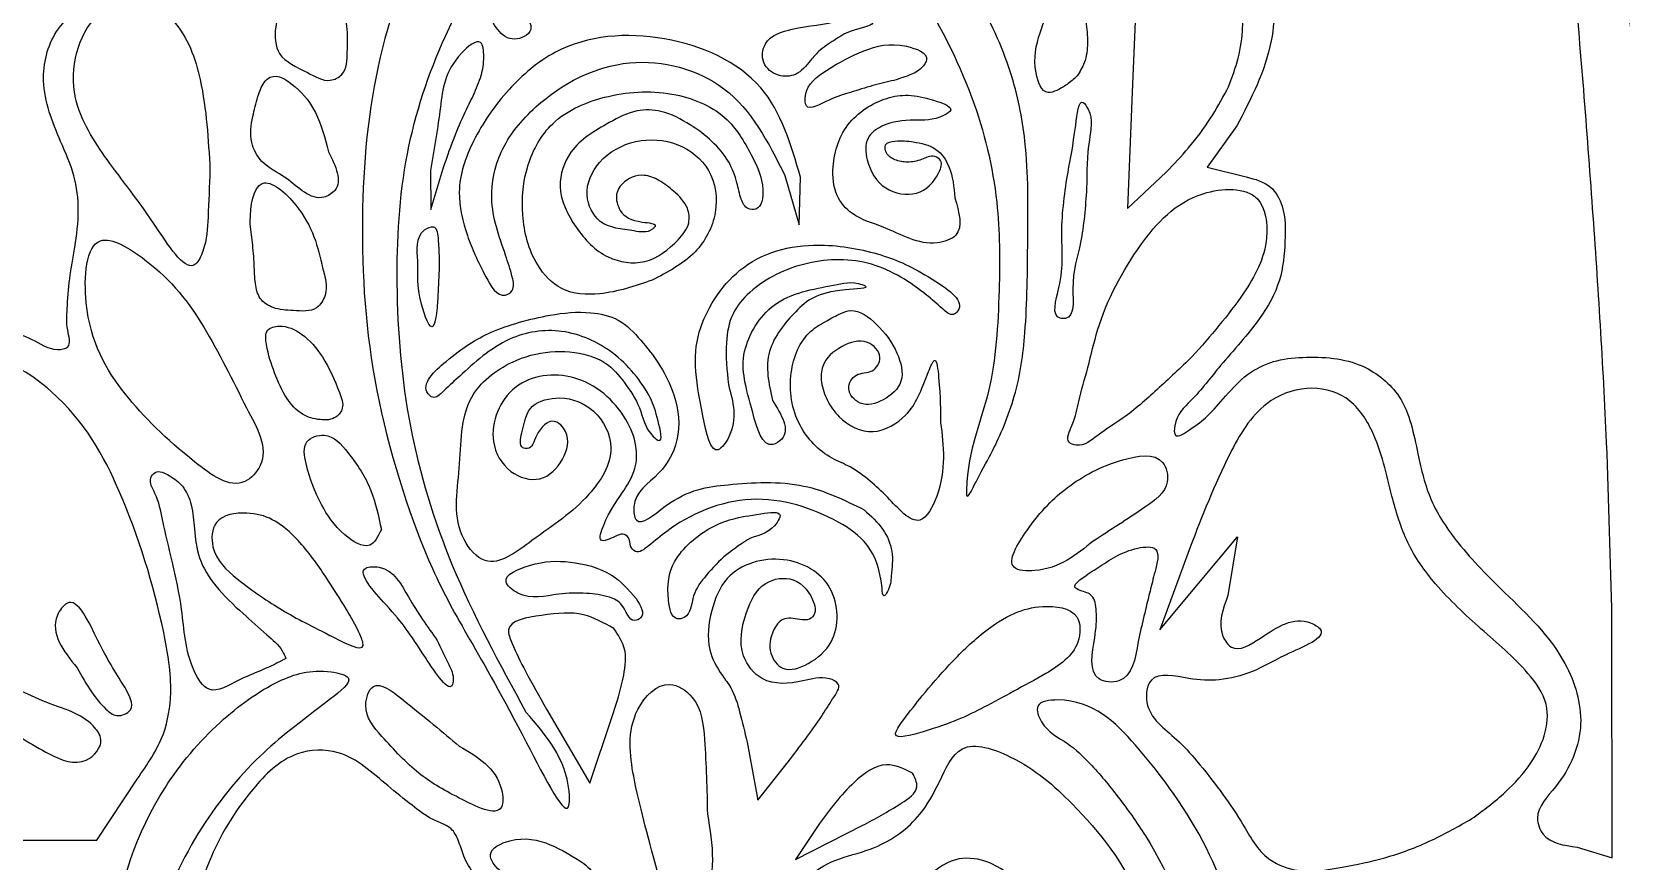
# Model space of a CAD drawing. Extents: x 1 to 188, y -1 to 173.
# Drawn here: x 86.24 to 113.23, y 75.57 to 89.66 of the extents above; entities that cross this region are included whole.
import ezdxf

# ---------------------------------------------------------------- set-up
doc = ezdxf.new("R2010")
doc.units = 0
doc.layers.get('0').update_dxf_attribs({"linetype": 'CONTINUOUS'})

msp = doc.modelspace()

# ---------------------------------------------------------------- linework, layer by layer
at = {"color": 7}
for p, q in [((105.004574, 90.613682), (104.925664, 88.63734)), ((99.459783, 89.177016), (99.459783, 89.177016)), ((100.837386, 88.826467), (100.837386, 88.826467)), ((103.986322, 88.907514), (103.986322, 88.907514)), ((93.73561, 88.584082), (93.735578, 88.584082)), ((104.925664, 88.63734), (104.846752, 86.661001)), ((106.533238, 88.670006), (106.533238, 88.670006)), ((106.69896, 88.064462), (106.199284, 87.362731)), ((91.275329, 87.623967), (91.275329, 87.623967)), ((89.261865, 87.315699), (89.261865, 87.315699)), ((93.008902, 87.306391), (93.011548, 86.644932)), ((93.011548, 86.644932), (93.21695, 87.321842)), ((99.024334, 87.2236), (99.268306, 86.380349)), ((99.268306, 86.380349), (99.292172, 87.190744)), ((104.846752, 86.661001), (105.501324, 87.275937)), ((106.199284, 87.362731), (106.8587, 87.197229)), ((104.150345, 87.006263), (104.150345, 87.006263)), ((101.912483, 86.84337), (101.912483, 86.84337)), ((94.282416, 85.868407), (94.2824, 85.868407)), ((91.174043, 85.652745), (91.174043, 85.652745)), ((93.15277, 85.614108), (93.15277, 85.614108)), ((96.769179, 85.441642), (96.769179, 85.441642)), ((105.943913, 84.144689), (105.943913, 84.144689)), ((91.461447, 83.536078), (91.461447, 83.536078)), ((98.065876, 83.669047), (98.065876, 83.669047)), ((89.881308, 83.271495), (89.881308, 83.271495)), ((98.813019, 83.401138), (98.813019, 83.401138)), ((101.670908, 83.022527), (101.670908, 83.022527)), ((100.370807, 81.541644), (100.370807, 81.541644)), ((92.172282, 81.208525), (92.172282, 81.208525)), ((98.441682, 81.062065), (98.441682, 81.062065)), ((104.261846, 81.010723), (104.261846, 81.010723)), ((106.052554, 80.291104), (106.711319, 81.081017)), ((106.711319, 81.081017), (106.549788, 80.085618)), ((105.908282, 80.908454), (105.393789, 79.50119)), ((91.2309, 80.402946), (91.2309, 80.402954)), ((105.393789, 79.50119), (106.052554, 80.291104)), ((96.500418, 80.032632), (96.500418, 80.032632)), ((113.074365, 75.629064), (113.071349, 79.68179)), ((96.119532, 79.527096), (96.119532, 79.527096)), ((93.122565, 79.322015), (93.122565, 79.322015)), ((105.024124, 79.302753), (105.024124, 79.302753)), ((87.003631, 78.857668), (87.003631, 78.857668)), ((90.55186, 79.014722), (90.55186, 79.014722)), ((103.457724, 78.758404), (103.457724, 78.758404)), ((99.836213, 78.328464), (99.836213, 78.328464)), ((94.63292, 78.100431), (94.632931, 78.100431)), ((94.97836, 78.154445), (95.714423, 76.898447)), ((95.714423, 76.898447), (96.085033, 78.010277)), ((93.495199, 77.52738), (93.495199, 77.52738)), ((98.382545, 77.595741), (98.56738, 76.610488)), ((98.56738, 76.610488), (99.081524, 77.262088)), ((87.339466, 75.929315), (88.025692, 76.966273)), ((88.025692, 76.966273), (88.02569, 76.966273)), ((101.192311, 77.069286), (101.192311, 77.069286)), ((97.709934, 76.370696), (97.709934, 76.370696)), ((99.615143, 76.212425), (99.207627, 75.598674)), ((99.207627, 75.598674), (100.351643, 76.182307)), ((110.693044, 76.294737), (110.693044, 76.294737)), ((85.231499, 75.929315), (87.339466, 75.929315)), ((112.479053, 75.812055), (113.074365, 75.629064))]:
    msp.add_line(p, q, dxfattribs=at)
for points, knots in [([(113.071349, 79.68179), (113.04682, 80.681541), (112.989771, 83.00669), (112.747128, 86.721988), (112.453284, 90.509899), (112.050932, 94.321817), (112.013338, 96.110944), (111.620347, 98.940752), (112.5603, 96.552317), (112.603641, 94.169236), (113.355865, 90.644262), (113.562678, 87.63183), (114.04882, 86.446497), (113.839323, 85.164373), (114.238261, 85.233433), (114.447602, 85.408361), (114.753338, 85.658518), (115.11294, 85.968748), (115.513249, 86.247879), (116.128091, 86.641146), (117.1516, 86.831113), (118.388688, 86.83287), (119.354066, 86.532909), (119.83398, 86.251065), (120.090105, 86.104825), (120.745598, 86.637093), (119.09513, 88.839555), (118.69797, 91.714567), (116.826325, 95.752925), (115.195556, 99.797893), (113.770401, 103.857145), (112.904382, 107.039133), (112.346875, 109.570642), (112.187454, 111.790674), (112.196924, 114.119464), (112.246785, 116.459882), (112.328258, 118.278266), (112.458524, 119.684536), (112.597148, 120.472509), (112.659646, 121.089291), (112.284431, 121.221987), (111.907647, 120.962884), (111.925769, 120.134792), (111.870092, 119.071226), (111.881144, 117.877922), (111.741845, 116.88878), (111.201045, 115.981748), (110.349079, 115.082825), (108.994952, 114.387944), (107.619402, 114.261587), (106.672579, 114.324225), (105.925116, 114.166833), (105.953722, 113.635999), (105.812525, 113.13808), (105.52472, 112.549209), (104.986463, 111.675183), (103.990305, 110.712915), (102.47686, 109.945539), (101.086732, 109.691985), (99.996262, 109.698437), (99.210751, 110.007733), (98.771913, 110.358426), (98.521319, 110.558686)], [0, 0, 0, 0, 3.003591, 6.985535, 11.085953, 14.722961, 17.488728, 18.784951, 19.523636, 22.909573, 27.551259, 29.853106, 31.526741, 32.210397, 32.335267, 32.623652, 33.027175, 33.521366, 34.04652, 34.491576, 35.699792, 37.079743, 38.215663, 38.599667, 38.849046, 38.959182, 40.944183, 44.577963, 48.851061, 53.734948, 57.829056, 61.708248, 63.633629, 65.59139, 68.36778, 70.624433, 72.599371, 73.867508, 74.769632, 75.175263, 75.447596, 75.75635, 76.39068, 77.710848, 79.074764, 79.943706, 80.65977, 82.201618, 83.601161, 85.144912, 86.190761, 86.647181, 87.074408, 87.554292, 88.245028, 89.012898, 90.635632, 92.318682, 94.031522, 94.83303, 95.553274, 96.512079, 96.512079, 96.512079, 96.512079]), ([(81.21165, 77.116257), (80.945817, 77.503504), (80.484374, 78.175702), (80.643511, 79.527056), (81.529241, 80.273408), (82.311437, 81.080512), (82.950729, 81.866708), (83.633061, 82.88635), (84.249728, 83.917785), (85.247455, 84.687101), (86.130836, 84.549482), (86.546477, 84.23689), (86.925236, 84.290667), (86.816198, 84.642088), (86.839323, 84.99486), (86.870565, 85.479813), (86.973377, 86.027805), (87.052767, 86.615729), (86.973228, 87.23682), (86.664099, 87.933723), (86.336723, 88.7454), (86.578179, 89.748076), (87.245433, 90.22287), (87.88434, 90.438649), (88.121149, 91.022071), (87.948874, 91.843949), (88.091634, 92.934612), (88.590184, 94.002767), (89.307514, 94.471025), (89.902683, 94.464636), (90.072466, 94.959319), (90.048201, 95.500258), (90.062192, 96.123897), (90.279998, 96.666721), (90.676714, 96.982345), (91.094969, 97.192385), (91.512279, 97.284756), (91.881552, 97.260965), (92.25204, 97.089302), (92.48644, 97.52036), (92.384767, 98.135867), (92.586376, 98.994985), (93.162661, 99.77988), (93.837712, 100.015363), (94.365033, 100.01889), (94.566499, 100.387108), (94.516381, 100.991449), (94.804829, 101.816638), (95.409255, 102.592558), (96.057967, 102.798453), (96.592734, 102.709479), (96.621596, 103.379934), (96.621869, 104.126506), (96.584432, 105.081771), (96.805079, 105.969935), (97.474424, 106.174301), (98.121407, 105.826892), (98.23901, 104.85072), (98.165081, 103.872564), (98.019541, 103.06414), (98.075951, 102.441922), (98.499583, 102.334653), (98.860584, 102.125616), (99.128318, 101.673506), (99.310749, 101.098691), (99.452394, 100.594901), (99.674522, 100.147488), (100.131641, 100.206309), (100.74774, 100.123769), (101.336552, 99.362751), (101.74043, 98.541852), (101.846552, 97.848399), (102.221286, 97.445827), (102.679497, 97.787541), (103.455153, 97.761371), (103.979066, 96.78465), (104.148857, 95.77652), (103.994404, 95.023964), (104.260789, 94.48413), (104.643144, 94.808416), (104.969773, 95.002841), (105.421763, 94.849503), (105.768539, 94.392468), (106.154128, 93.72522), (106.123307, 92.725733), (105.932192, 92.037219), (105.671073, 91.465303), (105.947571, 91.24208), (106.49401, 91.34846), (107.351775, 90.749275), (107.376168, 89.354231), (106.940528, 88.524539), (106.69896, 88.064462)], [0, 0, 0, 0, 1.367087, 2.37304, 3.742671, 4.687002, 5.77206, 6.770142, 8.363903, 9.393074, 10.311077, 10.780126, 10.961266, 11.242665, 11.606566, 12.115002, 12.661467, 13.290748, 13.884323, 14.508781, 15.578568, 16.443394, 17.36032, 17.930625, 18.365507, 19.098326, 20.408261, 21.609671, 22.510056, 22.854876, 23.203989, 23.868357, 24.546136, 25.041865, 25.567398, 26.020944, 26.447755, 26.815118, 27.17159, 27.441185, 28.045259, 29.061473, 29.99055, 30.825815, 31.154051, 31.450871, 31.941602, 32.964832, 33.998404, 34.737851, 34.988333, 35.3839, 36.269941, 37.526156, 38.207084, 38.777681, 39.353912, 40.174917, 41.481609, 42.325491, 42.738865, 43.115476, 43.496738, 43.988698, 44.636648, 45.286542, 45.653468, 45.915608, 46.553256, 47.463892, 48.6037, 49.286648, 49.598069, 49.99254, 50.733077, 51.662479, 52.979677, 53.757793, 54.026307, 54.436516, 54.861518, 55.1868, 55.741923, 56.553247, 57.454521, 58.587049, 58.876501, 59.084332, 59.491022, 60.477387, 61.728022, 63.284744, 63.284744, 63.284744, 63.284744]), ([(94.632931, 78.100431), (94.185561, 78.918277), (93.342626, 80.459263), (92.587686, 82.932842), (92.3898, 85.306336), (92.513004, 87.567269), (93.250914, 89.790986), (94.298579, 91.483107), (95.186637, 92.949087), (95.768731, 94.01546), (96.249237, 94.961892), (96.60898, 95.793423), (96.864797, 96.176346), (97.047645, 96.646456), (97.236107, 96.401145), (97.381032, 96.175582), (97.628809, 95.702288), (98.075414, 95.00123), (98.757262, 94.012351), (99.880949, 92.473992), (101.167348, 90.70406), (102.24186, 88.665833), (102.676732, 86.875773), (102.678015, 85.211389), (102.573562, 83.481525), (102.127104, 82.566331), (102.103949, 81.675072), (102.37018, 82.22289), (102.592361, 82.588651), (102.984409, 83.511827), (103.140541, 84.697244), (103.147375, 86.160171), (103.169744, 87.645123), (102.882063, 89.069513), (102.299318, 90.290396), (101.514693, 91.613911), (100.559316, 92.957033), (99.477778, 94.289006), (98.47004, 95.444137), (97.754793, 96.476593), (97.320318, 97.043119), (97.195845, 97.758416), (96.584403, 97.074036), (96.289887, 96.425959), (95.662585, 95.465898), (95.129942, 94.653096), (94.172859, 93.37188), (92.928143, 91.660305), (91.987761, 89.04189), (91.776396, 86.243065), (91.999739, 83.419509), (93.086491, 80.120599), (93.962012, 78.980809), (95.382883, 76.10694), (95.35319, 77.269151), (94.969217, 77.712303), (94.63292, 78.100431)], [0, 0, 0, 0, 2.791688, 5.260099, 7.689056, 9.908335, 12.005644, 14.637131, 15.855511, 17.156367, 18.259757, 19.101024, 19.713502, 19.967637, 20.115461, 20.437412, 20.868627, 21.667809, 22.956923, 24.458265, 27.389468, 29.511398, 31.334585, 32.828247, 34.551371, 36.2693, 36.372747, 36.658377, 37.254852, 38.252652, 39.342651, 40.919304, 42.605558, 43.79585, 45.238166, 46.638785, 48.411286, 50.180142, 51.767869, 53.062905, 53.793674, 54.190853, 54.57001, 55.740719, 56.795762, 57.85575, 58.692424, 61.583458, 64.169155, 66.928852, 69.888202, 72.865083, 76.231861, 77.498518, 77.714755, 79.240019, 79.240019, 79.240019, 79.240019]), ([(106.533238, 88.670006), (106.596211, 88.829133), (106.723696, 89.15128), (106.81066, 89.644414), (106.796682, 90.105285), (106.715025, 90.532675), (106.302137, 90.763215), (106.011294, 90.720551), (105.830899, 90.694089)], [0, 0, 0, 0, 0.513197, 1.038951, 1.479681, 1.91815, 2.24546, 2.780052, 2.780052, 2.780052, 2.780052]), ([(90.693378, 90.459647), (90.554079, 90.235302), (90.33436, 89.881434), (90.385104, 89.198677), (90.874501, 89.013509), (91.23595, 88.779007), (91.58463, 88.949437), (91.592666, 89.325411), (91.606369, 89.716782), (91.525552, 90.129116), (91.414981, 90.388084), (91.361771, 90.512709)], [0, 0, 0, 0, 0.784937, 1.238107, 1.808398, 2.219481, 2.438911, 2.826608, 3.215109, 3.653583, 4.060339, 4.060339, 4.060339, 4.060339]), ([(89.261865, 87.315699), (89.233871, 87.829798), (89.185753, 88.713476), (88.802323, 89.828736), (87.976093, 90.35458), (87.273482, 89.964427), (86.946276, 89.310857), (86.907216, 88.388824), (87.599424, 87.338472), (88.152042, 86.678345), (88.925711, 85.454461), (89.208765, 86.058773), (89.232126, 86.57806), (89.250935, 87.044583), (89.261865, 87.315699)], [0, 0, 0, 0, 1.542547, 2.651468, 3.448566, 4.067147, 4.800651, 5.571806, 6.743847, 8.226993, 9.085148, 9.335556, 9.915758, 10.720758, 10.720758, 10.720758, 10.720758]), ([(103.986322, 88.907514), (104.032458, 88.981972), (104.138666, 89.153379), (104.178367, 89.484245), (104.137023, 89.843928), (104.110446, 90.167972), (103.859541, 90.382407), (103.523801, 90.101727), (103.337413, 89.62273), (103.213519, 89.109875), (103.403897, 88.573173), (103.663993, 88.672934), (103.824961, 88.763818), (103.931089, 88.858327), (103.986322, 88.907514)], [0, 0, 0, 0, 0.260575, 0.599868, 0.968102, 1.359011, 1.54244, 1.811208, 2.43174, 3.115014, 3.506129, 3.655808, 3.8582, 4.077849, 4.077849, 4.077849, 4.077849]), ([(94.523295, 89.970912), (94.413551, 90.052699), (94.251933, 90.173145), (93.957053, 89.979918), (94.118829, 89.727122), (94.261538, 89.568382), (94.440469, 89.522111), (94.599656, 89.570524), (94.736283, 89.684097), (94.685806, 89.871636), (94.585127, 89.933139), (94.523295, 89.970912)], [0, 0, 0, 0, 0.365357, 0.538052, 0.858847, 1.034167, 1.201755, 1.37075, 1.531739, 1.664869, 1.876771, 1.876771, 1.876771, 1.876771]), ([(99.459783, 89.177016), (99.512065, 89.237556), (99.634886, 89.379776), (99.914648, 89.544774), (100.127728, 89.699438), (100.613159, 89.779176), (100.307915, 89.970759), (99.844978, 89.787944), (99.273403, 89.764008), (98.666805, 89.569243), (98.61116, 89.111602), (98.891164, 88.891197), (99.244834, 88.906512), (99.383776, 89.081365), (99.459783, 89.177016)], [0, 0, 0, 0, 0.240762, 0.565598, 0.912623, 1.251825, 1.335765, 1.812243, 2.639405, 3.160334, 3.4778, 3.805809, 4.095276, 4.444865, 4.444865, 4.444865, 4.444865]), ([(99.292172, 87.190744), (99.129256, 87.745724), (98.786367, 88.913783), (96.98791, 89.707792), (95.317004, 89.575219), (94.292514, 88.693054), (93.725391, 87.878911), (93.413306, 86.996), (93.623845, 86.165211), (93.857777, 85.651211), (94.164708, 85.104191), (94.44558, 85.275344), (94.383171, 85.561434), (94.321468, 85.749427), (94.282416, 85.868407)], [0, 0, 0, 0, 1.66186, 3.497695, 5.364271, 6.374485, 7.441026, 8.336526, 9.087696, 9.854652, 10.307932, 10.447819, 10.675027, 11.066734, 11.066734, 11.066734, 11.066734]), ([(93.735578, 88.584082), (93.785122, 88.697331), (93.879108, 88.912165), (93.922765, 89.191488), (93.886057, 89.611215), (93.252664, 89.100342), (93.185867, 88.366773), (93.069844, 87.671558), (93.008902, 87.306391)], [0, 0, 0, 0, 0.362114, 0.686935, 0.929652, 1.301439, 2.284884, 3.372977, 3.372977, 3.372977, 3.372977]), ([(100.837386, 88.826467), (100.939006, 88.855761), (101.12138, 88.908335), (101.334136, 89.013445), (101.520709, 89.276649), (100.917775, 89.510317), (100.372646, 89.367899), (99.775277, 89.053932), (99.357854, 88.749062), (99.367739, 88.272875), (99.789169, 88.527764), (100.102937, 88.619339), (100.468103, 88.738684), (100.716749, 88.79779), (100.837386, 88.826467)], [0, 0, 0, 0, 0.31518, 0.565648, 0.72375, 1.134436, 1.859441, 2.577333, 3.134745, 3.310769, 3.711839, 4.047241, 4.444847, 4.819554, 4.819554, 4.819554, 4.819554]), ([(94.2824, 85.868407), (94.169817, 86.185743), (93.966539, 86.758717), (94.16691, 87.703951), (94.937662, 88.62304), (96.314531, 89.35786), (98.205096, 88.850929), (98.744018, 87.780417), (99.024334, 87.2236)], [0, 0, 0, 0, 0.992774, 1.792527, 2.761837, 4.521986, 6.181382, 7.98008, 7.98008, 7.98008, 7.98008]), ([(91.275329, 87.623967), (91.213781, 87.856067), (91.103576, 88.271656), (90.782184, 88.70311), (90.364404, 88.985351), (90.142852, 88.77142), (90.065785, 88.532371), (89.974915, 88.197283), (89.921618, 87.802207), (90.148208, 87.38999), (90.622835, 87.1858), (91.029323, 86.724572), (91.55464, 87.049051), (91.395438, 87.376741), (91.275329, 87.623967)], [0, 0, 0, 0, 0.702149, 1.257243, 1.712023, 1.848051, 2.110244, 2.458957, 2.898274, 3.265174, 3.763755, 4.483014, 4.699524, 5.364744, 5.364744, 5.364744, 5.364744]), ([(93.21695, 87.321842), (93.264308, 87.462743), (93.363738, 87.758567), (93.536572, 88.180399), (93.672231, 88.455539), (93.73561, 88.584082)], [0, 0, 0, 0, 0.445889, 0.936151, 1.366037, 1.366037, 1.366037, 1.366037]), ([(96.769179, 85.441642), (97.033307, 85.577809), (97.524595, 85.831084), (97.921413, 86.565409), (97.817575, 87.342037), (97.218834, 87.819288), (96.480139, 87.864321), (95.854465, 87.52481), (95.576962, 86.924423), (95.865295, 86.33182), (96.366521, 86.305331), (96.704903, 86.233838), (96.879376, 86.406142), (96.465506, 86.428807), (96.230531, 86.549382), (96.106534, 86.955435), (96.367244, 87.195124), (96.655334, 87.243064), (96.90945, 87.142881), (97.153024, 86.945959), (97.385465, 86.720192), (97.422272, 86.374328), (97.142405, 86.032499), (96.6914, 85.675613), (95.944482, 85.78724), (95.453569, 86.31885), (95.115977, 86.979301), (95.370045, 87.734917), (95.952353, 88.072005), (96.470943, 88.351457), (96.979445, 88.330776), (97.40231, 88.105734), (97.79601, 87.816891), (98.078472, 87.481291), (98.213108, 87.123888), (98.262403, 86.84971), (98.36166, 86.642602), (98.629042, 86.628375), (98.688581, 87.105192), (98.456333, 87.576866), (98.063758, 88.28351), (97.121934, 88.684264), (96.054769, 88.637969), (95.068641, 88.234435), (94.600953, 87.401516), (94.526653, 86.538652), (94.716354, 85.767205), (95.22476, 85.213447), (95.988453, 85.173258), (96.480719, 85.34248), (96.769179, 85.441642)], [0, 0, 0, 0, 0.874754, 1.627076, 2.349726, 3.032273, 3.746265, 4.454848, 5.049361, 5.547739, 6.142939, 6.456341, 6.521803, 6.750111, 7.173252, 7.456181, 7.844434, 8.050085, 8.317099, 8.626744, 8.999655, 9.246866, 9.587265, 10.261787, 10.885399, 11.631053, 12.374099, 12.983648, 13.806656, 14.322729, 14.724804, 15.27167, 15.733868, 16.188138, 16.566449, 16.853942, 17.050888, 17.180716, 17.53301, 18.11182, 18.878037, 19.842321, 20.992501, 22.046398, 22.861749, 23.714432, 24.602316, 25.17839, 25.826384, 26.743541, 26.743541, 26.743541, 26.743541]), ([(101.912483, 86.84337), (101.895712, 87.023767), (101.867621, 87.32591), (101.609736, 87.715959), (101.226676, 87.794144), (100.958498, 87.822181), (100.705125, 87.774511), (100.741115, 87.571319), (100.90033, 87.471639), (101.116838, 87.434284), (101.342274, 87.477258), (101.533081, 87.584017), (101.714691, 87.466085), (101.610599, 87.150955), (101.293779, 86.835921), (100.669083, 86.951856), (100.407754, 87.403307), (100.374816, 87.86575), (100.74219, 88.128888), (101.212643, 88.177353), (101.588963, 88.145735), (101.930587, 88.364879), (101.339572, 88.587034), (100.83098, 88.63105), (100.037064, 88.17702), (99.813042, 87.477687), (99.854884, 86.891832), (100.197049, 86.494183), (100.831561, 86.335104), (101.381231, 85.972034), (102.092545, 86.213491), (101.983495, 86.594963), (101.912483, 86.84337)], [0, 0, 0, 0, 0.539439, 0.903494, 1.310052, 1.621326, 1.791082, 1.92715, 2.112169, 2.329579, 2.570825, 2.801824, 2.922744, 3.116291, 3.644291, 4.173863, 4.74521, 5.115217, 5.424774, 5.978426, 6.487782, 6.641007, 6.909761, 7.724242, 8.5217, 9.326152, 9.815331, 10.218022, 10.800769, 11.744751, 12.085255, 12.720912, 12.720912, 12.720912, 12.720912]), ([(105.501324, 87.275937), (105.631199, 87.412337), (105.904365, 87.699227), (106.251455, 88.167045), (106.443134, 88.509176), (106.533238, 88.670006)], [0, 0, 0, 0, 0.564772, 1.187885, 1.740635, 1.740635, 1.740635, 1.740635]), ([(104.150345, 87.006263), (104.153448, 87.280372), (104.158535, 87.729762), (104.273455, 88.211193), (104.021605, 88.589688), (103.938113, 87.789022), (103.821125, 87.282121), (103.6831, 86.223099), (103.788008, 85.567513), (103.528721, 84.794158), (103.956485, 84.781679), (103.86443, 85.480187), (104.08641, 86.091336), (104.128064, 86.687414), (104.150345, 87.006263)], [0, 0, 0, 0, 0.818271, 1.341518, 1.484704, 1.892, 2.697751, 3.734097, 4.666495, 5.188408, 5.275646, 5.7892, 6.594952, 7.521673, 7.521673, 7.521673, 7.521673]), ([(106.8587, 87.197229), (107.010258, 87.158084), (107.290103, 87.085804), (107.530264, 86.632253), (107.525522, 86.080334), (107.465436, 85.40755), (107.053519, 84.682865), (106.467805, 84.071305), (105.997859, 83.444231), (105.638522, 83.133366), (105.632088, 82.721955), (105.973522, 82.948432), (106.21354, 83.130066), (106.524922, 83.494482), (106.852952, 83.852861), (107.319167, 84.089737), (107.992809, 84.159262), (108.800053, 84.101556), (109.592424, 83.453207), (109.754289, 82.553493), (109.961759, 81.677109), (110.501016, 80.877), (111.346662, 80.033358), (112.280065, 79.150714), (112.670232, 77.861318), (112.286154, 76.963952), (111.7269, 76.427487), (111.92446, 75.884022), (112.25467, 75.841172), (112.479053, 75.812055)], [0, 0, 0, 0, 0.448519, 0.82817, 1.424033, 2.093515, 2.828678, 3.862189, 4.644155, 5.150929, 5.313947, 5.566459, 5.952449, 6.405368, 6.932378, 7.421544, 7.925159, 8.956095, 9.760811, 10.782327, 11.596575, 12.45994, 13.620884, 15.195091, 16.256696, 17.40364, 18.020906, 18.310665, 18.925036, 18.925036, 18.925036, 18.925036]), ([(91.174043, 85.652745), (91.094008, 86.003818), (90.967058, 86.560682), (90.058653, 87.359927), (89.910947, 86.514804), (89.987492, 86.08497), (90.016088, 85.722685), (90.021491, 85.406465), (90.085205, 85.113503), (90.357234, 84.939929), (90.686391, 84.928288), (91.06226, 84.894614), (91.283785, 85.253104), (91.217159, 85.495733), (91.174043, 85.652745)], [0, 0, 0, 0, 1.157327, 1.835722, 2.506633, 2.871752, 3.253282, 3.568732, 3.837045, 4.103977, 4.454727, 4.849538, 5.104957, 5.57336, 5.57336, 5.57336, 5.57336]), ([(105.943913, 84.144689), (106.249965, 84.492624), (106.782174, 85.097667), (107.281831, 86.003166), (107.143324, 87.038754), (105.859352, 86.992227), (104.971347, 86.009584), (104.388693, 84.911041), (104.186396, 83.981004), (104.016291, 83.431166), (103.953185, 83.044845), (103.762975, 82.69915), (104.079086, 82.590835), (104.371795, 82.849384), (104.837796, 83.127513), (105.367505, 83.596761), (105.746192, 83.956737), (105.943913, 84.144689)], [0, 0, 0, 0, 1.386027, 2.410238, 3.082353, 4.006494, 5.377063, 7.000128, 7.653873, 8.252423, 8.666225, 8.966282, 9.100564, 9.500615, 10.023235, 10.774359, 11.595026, 11.595026, 11.595026, 11.595026]), ([(89.881308, 83.271495), (89.647353, 83.746079), (89.185004, 84.683968), (88.478327, 85.628232), (87.181941, 86.428265), (87.058006, 84.670936), (87.764008, 83.471637), (88.70959, 82.555013), (89.722588, 81.806602), (90.324814, 82.470935), (90.068314, 82.933937), (89.881308, 83.271495)], [0, 0, 0, 0, 1.554502, 3.072063, 3.892779, 4.970806, 6.654424, 8.310694, 9.222944, 9.596892, 10.603164, 10.603164, 10.603164, 10.603164]), ([(93.15277, 85.614108), (93.154215, 85.765363), (93.156337, 85.987325), (93.111384, 86.401344), (92.740921, 86.237755), (92.825463, 85.640508), (92.745013, 85.281508), (93.026676, 84.509811), (93.116113, 84.880717), (93.130732, 85.168537), (93.144657, 85.450078), (93.15277, 85.614108)], [0, 0, 0, 0, 0.509271, 0.74734, 0.907137, 1.444163, 2.183797, 2.605928, 2.742998, 3.087519, 3.568418, 3.568418, 3.568418, 3.568418]), ([(98.065876, 83.669047), (98.041325, 83.906852), (97.999771, 84.309369), (98.100564, 84.877933), (98.558793, 85.414304), (99.387608, 85.80512), (100.514972, 85.821213), (101.275028, 85.333881), (101.648873, 85.00673), (101.854981, 84.814222), (102.124596, 85.057623), (101.390144, 85.572923), (100.747908, 85.87998), (99.563292, 86.127096), (98.280552, 85.859443), (97.409393, 84.524836), (97.515605, 83.655632), (97.792814, 82.361915), (98.24996, 82.994003), (98.145339, 83.377652), (98.065876, 83.669047)], [0, 0, 0, 0, 0.717568, 1.214579, 1.675508, 2.773546, 3.86085, 4.933258, 5.28605, 5.499586, 5.592247, 6.216767, 7.193522, 8.225207, 9.648101, 10.901303, 12.402426, 13.036831, 13.318408, 14.207809, 14.207809, 14.207809, 14.207809]), ([(98.813019, 83.401138), (98.752003, 83.684144), (98.63177, 84.241813), (99.261911, 85.000295), (99.629168, 85.277701), (100.505535, 85.300264), (100.181763, 85.433032), (99.671994, 85.3105), (98.803938, 85.1884), (98.194279, 84.166482), (98.416221, 83.449409), (98.656088, 82.523126), (99.161541, 82.84483), (98.967371, 83.154762), (98.813019, 83.401138)], [0, 0, 0, 0, 0.832139, 1.639747, 2.555072, 2.906814, 2.972976, 3.450519, 4.51697, 5.450583, 6.494797, 7.139409, 7.314265, 7.992093, 7.992093, 7.992093, 7.992093]), ([(100.370807, 81.541644), (100.039889, 81.704865), (99.321389, 82.059257), (98.065047, 81.980865), (97.24225, 81.874755), (96.502047, 81.182785), (96.406153, 81.808612), (96.947178, 82.123078), (97.294327, 82.819949), (97.137697, 83.684414), (96.700417, 84.309207), (96.229026, 84.799276), (95.656271, 84.928049), (94.926555, 84.851478), (94.025212, 84.601346), (93.409804, 84.206182), (92.804083, 83.650908), (93.075517, 83.403073), (93.284361, 83.6166), (93.650877, 83.94697), (94.260491, 84.507717), (95.260513, 84.661771), (96.011231, 84.31907), (96.469439, 83.873617), (96.758052, 83.448225), (96.851861, 83.148896), (96.970953, 82.634836), (96.645124, 82.895776), (96.597275, 83.272112), (96.314088, 83.69812), (96.03579, 84.031324), (95.386899, 84.298871), (94.476042, 84.209095), (93.502522, 83.430526), (93.543511, 82.238319), (93.345409, 81.245195), (94.013716, 80.466102), (94.887515, 81.155722), (95.634094, 81.627498), (96.219389, 82.524096), (95.841648, 83.268039), (95.264054, 83.499884), (94.662391, 83.354556), (94.586545, 82.963289), (94.500517, 82.600983), (94.730586, 82.562483), (94.793826, 82.858951), (95.073151, 83.144729), (95.397658, 82.813191), (95.283187, 82.368801), (94.893821, 81.972323), (94.297462, 82.156372), (93.935842, 82.816159), (94.338941, 83.788186), (95.540251, 83.925596), (96.258984, 83.288531), (96.519619, 82.665126), (96.507027, 82.207433), (96.22581, 81.761769), (96.007815, 81.476408), (95.826085, 80.941456), (96.119119, 81.076262), (96.261823, 81.149352), (96.400849, 81.068426), (96.382404, 80.930042), (96.51159, 80.776396), (96.770722, 80.970049), (97.266346, 81.406195), (98.448067, 81.91938), (99.961255, 81.414968), (100.643979, 80.841624), (100.688382, 80.027603), (100.819151, 80.22386), (100.832823, 80.453316), (100.879364, 80.836433), (100.700682, 81.242357), (100.486276, 81.436882), (100.370807, 81.541644)], [0, 0, 0, 0, 1.097804, 2.383596, 3.514707, 4.05823, 4.28368, 4.995846, 5.729252, 6.502012, 7.491187, 8.005401, 8.486652, 9.180564, 10.221678, 11.133178, 11.763707, 11.857868, 12.079114, 12.449014, 13.501498, 14.396372, 15.334615, 15.840627, 16.341461, 16.754704, 17.084112, 17.200791, 17.741894, 18.252623, 18.697098, 19.018997, 20.316286, 21.23842, 22.451058, 23.668297, 24.172774, 25.036966, 26.283099, 27.156887, 27.846754, 28.462891, 28.942059, 29.43321, 29.684358, 29.758595, 30.027608, 30.414355, 30.672904, 31.14269, 31.650796, 32.158462, 32.745916, 33.735575, 34.739151, 35.87137, 36.358603, 36.733069, 37.203277, 37.835693, 38.09464, 38.338108, 38.476595, 38.588203, 38.734716, 38.85701, 39.091113, 39.494674, 41.027164, 42.558038, 43.895824, 44.038905, 44.130113, 44.404346, 44.824056, 45.221721, 45.685838, 45.685838, 45.685838, 45.685838]), ([(101.670908, 83.022527), (101.669593, 83.227846), (101.667768, 83.51263), (101.595276, 84.20411), (101.346641, 83.606669), (101.21424, 83.183469), (100.520773, 82.749986), (99.982791, 83.032297), (99.737766, 83.38848), (99.631533, 83.685812), (99.644866, 84.060514), (99.969284, 84.337343), (100.400813, 84.474854), (100.675632, 84.197585), (100.612771, 83.993502), (100.513025, 83.888759), (100.374358, 83.866794), (100.235733, 83.844908), (100.135866, 83.739935), (100.075314, 83.542478), (100.314983, 83.269691), (100.723416, 83.387381), (101.086454, 83.711403), (100.935307, 84.274569), (100.638793, 84.670589), (100.246854, 84.979394), (99.941546, 84.867725), (99.723076, 84.744434), (99.316299, 84.514571), (99.050353, 83.82842), (99.18378, 82.979364), (99.682466, 82.454434), (100.162709, 82.275146), (100.48032, 82.030158), (100.81491, 81.722871), (101.3075, 81.14085), (101.786798, 82.074657), (101.719249, 82.627145), (101.670908, 83.022527)], [0, 0, 0, 0, 0.768144, 1.06544, 1.27885, 2.118143, 2.737138, 3.366086, 3.707649, 4.030768, 4.301823, 4.773121, 5.206847, 5.536522, 5.674638, 5.809065, 5.947181, 6.085296, 6.219723, 6.357839, 6.671582, 7.065104, 7.504712, 7.985581, 8.592667, 9.083677, 9.254439, 9.527249, 9.847958, 10.627945, 11.531027, 12.314471, 12.651811, 13.066821, 13.478034, 14.143987, 14.641212, 15.892556, 15.892556, 15.892556, 15.892556]), ([(91.461447, 83.536078), (91.376542, 83.743291), (91.225328, 84.112331), (90.869495, 84.527348), (90.518832, 84.695648), (90.18861, 84.616815), (90.227498, 84.237855), (90.348302, 83.87905), (90.529803, 83.456072), (90.796912, 83.149443), (91.112457, 83.058869), (91.392502, 83.068905), (91.553934, 83.293082), (91.496109, 83.44501), (91.461447, 83.536078)], [0, 0, 0, 0, 0.669187, 1.191802, 1.59953, 1.800714, 2.045748, 2.547357, 3.023534, 3.401437, 3.715995, 3.990934, 4.173321, 4.446246, 4.446246, 4.446246, 4.446246]), ([(88.02569, 76.966273), (88.196626, 77.213564), (88.502532, 77.656113), (88.643693, 78.543565), (88.407304, 79.940992), (87.840631, 81.766617), (86.947702, 83.393186), (85.580461, 84.276806), (84.919083, 83.686289), (84.482083, 83.166164), (84.001943, 82.42728), (83.471328, 81.612166), (82.877519, 80.838343), (82.139747, 80.034895), (81.314285, 79.210725), (81.308044, 77.793309), (82.123111, 76.938909), (82.859178, 76.150849), (83.9599, 75.888696), (84.734475, 75.913439), (85.231499, 75.929315)], [0, 0, 0, 0, 0.890471, 1.593578, 2.625821, 5.126336, 7.197209, 8.478053, 8.934324, 9.675583, 10.558126, 11.557344, 12.601444, 13.469306, 14.859983, 15.931601, 17.323523, 18.269182, 19.104047, 20.599083, 20.599083, 20.599083, 20.599083]), ([(110.693044, 76.294737), (110.888465, 76.439095), (111.259752, 76.713367), (111.686272, 77.190293), (111.954269, 77.695071), (112.017744, 78.281843), (111.550673, 78.916751), (110.847549, 79.509231), (110.103591, 80.200518), (109.564234, 80.961968), (109.294022, 81.876552), (109.119302, 82.756955), (108.616106, 83.511534), (107.864194, 83.674133), (107.054659, 83.349285), (106.445339, 82.293069), (106.113269, 81.436942), (105.908282, 80.908454)], [0, 0, 0, 0, 0.727935, 1.383027, 1.897903, 2.433145, 3.042912, 4.142482, 5.226266, 6.074676, 6.903569, 8.058492, 8.780427, 9.460316, 10.185704, 11.249374, 12.965097, 12.965097, 12.965097, 12.965097]), ([(92.172282, 81.208525), (92.125089, 81.434744), (92.025585, 81.911709), (91.680805, 82.440381), (91.296126, 82.882634), (90.81822, 82.727708), (90.91159, 82.169463), (91.125047, 81.645942), (91.440728, 81.156978), (91.981808, 80.815056), (92.115927, 81.09211), (92.172282, 81.208525)], [0, 0, 0, 0, 0.683178, 1.440433, 1.935386, 2.249891, 2.622482, 3.365639, 4.012603, 4.471361, 4.803827, 4.803827, 4.803827, 4.803827]), ([(104.261846, 81.010723), (104.54621, 81.192063), (104.986131, 81.472602), (105.591334, 81.899231), (105.447632, 82.53536), (104.567674, 82.387137), (103.797235, 81.95031), (103.245845, 81.401842), (102.70422, 80.522092), (103.603865, 80.470155), (103.977898, 80.777444), (104.261846, 81.010723)], [0, 0, 0, 0, 1.049279, 1.623268, 1.964097, 2.643248, 3.688479, 4.692284, 5.356321, 5.709384, 6.822232, 6.822232, 6.822232, 6.822232]), ([(90.55186, 79.014722), (90.532482, 79.059059), (90.462167, 79.219947), (90.181635, 79.453819), (89.794925, 79.80431), (89.363502, 80.20033), (89.054929, 80.697256), (88.994972, 81.1881), (88.97046, 81.605031), (88.824821, 81.946691), (88.59937, 82.114221), (88.356892, 82.23677), (88.202969, 82.036046), (88.381695, 81.757871), (88.468893, 81.295594), (88.630239, 80.635427), (88.819339, 79.769321), (88.836595, 79.036313), (89.245064, 78.349152), (89.725406, 78.652092), (90.089483, 78.790926), (90.361364, 78.915009), (90.503341, 78.989325), (90.55186, 79.014722)], [0, 0, 0, 0, 0.144159, 0.523113, 1.063308, 1.725474, 2.272611, 2.77282, 3.184501, 3.535036, 3.821394, 4.066542, 4.187649, 4.461205, 4.920545, 5.646712, 6.483745, 7.550191, 7.952369, 8.478715, 8.879803, 9.196848, 9.361444, 9.361444, 9.361444, 9.361444]), ([(98.441682, 81.062065), (98.611348, 81.112396), (98.822184, 81.174939), (99.007196, 81.5324), (98.296946, 81.430041), (97.806032, 81.328963), (97.083414, 80.731674), (97.009357, 80.163303), (97.101101, 79.656977), (97.433514, 79.722899), (97.434868, 80.115099), (97.703949, 80.451762), (98.023724, 80.796353), (98.302518, 80.973593), (98.441682, 81.062065)], [0, 0, 0, 0, 0.523852, 0.650965, 0.978455, 1.861311, 2.703989, 3.366757, 3.715622, 3.832799, 4.236932, 4.644722, 5.139416, 5.632463, 5.632463, 5.632463, 5.632463]), ([(91.2309, 80.402954), (91.083174, 80.615551), (90.829065, 80.981248), (90.368825, 81.393068), (89.875003, 81.523378), (89.30835, 81.433957), (89.259118, 80.781021), (89.777947, 80.296987), (90.548305, 79.782993), (91.069167, 79.525668), (91.946675, 79.076993), (91.76328, 79.544999), (91.557817, 79.885489), (91.350863, 80.213064), (91.2309, 80.402946)], [0, 0, 0, 0, 0.779355, 1.3406, 1.786618, 2.327797, 2.74247, 3.425496, 4.361028, 5.357138, 5.862765, 6.06152, 6.538151, 7.195441, 7.195441, 7.195441, 7.195441]), ([(99.836213, 78.328464), (99.901095, 78.42168), (100.008303, 78.575708), (99.675, 78.733737), (99.268589, 78.594423), (98.656097, 78.549997), (98.209301, 79.120858), (98.328594, 79.756881), (98.604678, 80.338413), (99.227756, 80.435827), (99.501215, 80.077215), (99.558899, 79.787786), (99.439258, 79.655816), (99.237189, 79.684285), (98.984135, 79.73413), (98.789108, 79.45133), (98.726767, 79.123044), (98.998819, 78.750619), (99.480709, 78.927296), (99.957823, 79.343409), (99.937709, 80.318893), (98.994327, 80.839189), (98.040693, 80.55261), (97.752022, 79.815697), (97.678908, 79.210248), (97.910574, 78.78378), (98.154632, 78.476797), (98.270618, 78.079197), (98.34279, 77.767456), (98.382545, 77.595741)], [0, 0, 0, 0, 0.269202, 0.444822, 0.896212, 1.587025, 2.085644, 2.826014, 3.4179, 3.886553, 4.424875, 4.590684, 4.719625, 4.885716, 5.172044, 5.413819, 5.807039, 6.132793, 6.571889, 7.103394, 8.019085, 8.942485, 9.95098, 10.555665, 11.22104, 11.708465, 11.961196, 12.394301, 12.925424, 12.925424, 12.925424, 12.925424]), ([(105.024124, 79.302753), (105.056531, 79.445291), (105.121263, 79.730008), (105.219805, 80.138722), (105.306578, 80.476874), (105.429574, 80.937589), (104.812283, 80.889349), (104.441687, 80.613063), (104.130088, 80.429744), (103.893768, 80.234345), (104.084764, 80.15102), (104.280412, 80.107398), (104.33339, 79.739419), (104.290944, 79.327373), (104.146309, 78.628251), (104.908455, 78.581429), (104.977064, 79.009284), (105.024124, 79.302753)], [0, 0, 0, 0, 0.441146, 0.881179, 1.224896, 1.601141, 1.905279, 2.658819, 3.001276, 3.177487, 3.284682, 3.496368, 3.771717, 4.222983, 4.928432, 5.267869, 6.009115, 6.009115, 6.009115, 6.009115]), ([(93.122565, 79.322015), (92.955275, 79.557232), (92.655144, 79.979229), (92.350288, 80.59289), (91.658539, 80.566748), (92.520798, 79.651942), (92.67082, 79.408877), (93.368302, 78.35175), (93.405371, 78.749455), (93.275906, 78.982373), (93.179711, 79.195438), (93.122565, 79.322015)], [0, 0, 0, 0, 0.889576, 1.595963, 1.823141, 2.53172, 3.651324, 4.302911, 4.405783, 4.689968, 5.10587, 5.10587, 5.10587, 5.10587]), ([(96.500418, 80.032632), (96.372136, 80.181078), (96.08057, 80.518471), (95.365696, 80.678881), (94.821955, 80.678025), (94.13861, 80.386728), (94.630097, 79.979614), (95.11042, 80.126024), (95.631011, 80.134642), (96.003659, 80.083239), (96.3075, 79.948588), (96.382126, 79.60211), (96.675912, 79.738781), (96.576087, 79.905931), (96.500418, 80.032632)], [0, 0, 0, 0, 0.579611, 1.317369, 2.009977, 2.492121, 2.772243, 3.466288, 3.941724, 4.333258, 4.583569, 4.926036, 5.033528, 5.370241, 5.370241, 5.370241, 5.370241]), ([(87.003631, 78.857668), (86.773008, 79.147287), (86.480273, 79.514907), (86.965285, 80.19434), (87.418942, 79.133814), (87.687206, 78.751416), (88.030234, 78.150037), (87.675408, 77.997335), (87.444142, 78.192551), (87.223535, 78.46773), (87.082297, 78.718177), (87.003631, 78.857668)], [0, 0, 0, 0, 0.950688, 1.20673, 2.032735, 2.946041, 3.339346, 3.588108, 3.806006, 4.18585, 4.663389, 4.663389, 4.663389, 4.663389]), ([(103.457724, 78.758404), (103.686057, 78.900953), (104.04257, 79.123525), (104.059829, 79.858279), (103.414594, 79.936085), (102.879329, 79.797573), (102.333706, 79.430186), (101.837742, 78.942276), (101.375088, 78.408914), (101.11044, 78.071168), (100.775157, 77.604449), (101.760173, 77.867331), (102.378394, 78.161155), (103.089726, 78.554772), (103.457724, 78.758404)], [0, 0, 0, 0, 0.763658, 1.192355, 1.795544, 2.283808, 2.912657, 3.707632, 4.405199, 4.940286, 5.201533, 5.670029, 6.786093, 7.982334, 7.982334, 7.982334, 7.982334]), ([(106.549788, 80.085618), (106.4619, 79.85395), (106.34399, 79.543144), (106.657577, 79.077951), (107.25056, 79.450369), (107.710206, 79.775482), (108.338049, 79.405511), (107.444315, 79.069022), (107.017722, 78.779721), (106.405146, 78.627416), (105.878492, 78.656713), (105.210238, 78.82995), (105.102977, 78.070181), (105.627436, 77.721967), (106.053281, 77.244413), (106.421413, 76.77413), (106.805297, 76.228502), (107.098359, 75.63616), (107.772885, 75.347529), (108.471126, 75.462607), (109.251549, 75.619707), (109.996414, 75.89889), (110.467283, 76.166452), (110.693044, 76.294737)], [0, 0, 0, 0, 0.693705, 0.930677, 1.449038, 2.338732, 2.531787, 3.254769, 3.910674, 4.47594, 4.993339, 5.628298, 6.014675, 6.818929, 7.326236, 7.963775, 8.59703, 9.346355, 9.85939, 10.671452, 11.414709, 12.26006, 13.038683, 13.038683, 13.038683, 13.038683]), ([(96.119532, 79.527096), (95.948016, 79.62058), (95.558279, 79.833005), (94.99511, 79.762805), (94.241327, 79.655375), (94.430658, 79.166985), (94.642744, 78.745643), (94.855285, 78.371246), (94.97836, 78.154445)], [0, 0, 0, 0, 0.562104, 1.277274, 1.888311, 2.112746, 2.649129, 3.387013, 3.387013, 3.387013, 3.387013]), ([(96.085033, 78.010277), (96.162142, 78.244995), (96.286308, 78.622951), (96.353422, 79.178481), (96.192787, 79.417908), (96.119532, 79.527096)], [0, 0, 0, 0, 0.749038, 1.206139, 1.589357, 1.589357, 1.589357, 1.589357]), ([(92.172282, 69.042846), (92.371725, 69.078139), (92.664397, 69.129929), (92.194339, 69.452738), (90.877227, 69.369062), (88.590484, 71.055504), (87.910637, 74.514789), (89.718058, 77.144665), (90.860071, 77.979901), (91.781282, 78.694599), (91.050972, 78.861707), (90.335672, 78.642952), (89.332546, 77.910592), (88.181911, 76.539387), (87.406168, 74.305808), (87.902601, 71.529822), (89.383647, 69.894082), (90.5653, 69.003741), (91.420044, 68.775757), (91.900796, 68.946452), (92.172282, 69.042846)], [0, 0, 0, 0, 0.395619, 0.580551, 1.33105, 4.553147, 7.738607, 11.189293, 12.728775, 13.197396, 13.502994, 14.404362, 15.622317, 17.075649, 19.771285, 22.407314, 25.118856, 26.172913, 26.82279, 27.665896, 27.665896, 27.665896, 27.665896]), ([(85.68999, 77.921892), (85.365225, 78.106199), (84.932152, 78.351971), (85.684461, 78.696788), (86.246705, 78.324126), (86.897886, 78.139226), (87.250493, 77.930769), (87.497756, 77.593501), (87.110589, 77.131883), (86.384293, 77.438396), (85.952641, 77.738988), (85.68999, 77.921892)], [0, 0, 0, 0, 0.732673, 0.977017, 2.04434, 2.587747, 3.010741, 3.278842, 3.7052, 4.344123, 5.337099, 5.337099, 5.337099, 5.337099]), ([(93.495199, 77.52738), (93.210878, 77.765255), (92.808025, 78.102299), (92.033786, 78.712591), (91.824641, 78.097225), (92.246954, 77.613459), (92.787873, 77.035911), (93.374582, 76.69933), (94.270598, 76.251673), (94.209956, 77.108836), (93.80681, 77.344908), (93.495199, 77.52738)], [0, 0, 0, 0, 1.262796, 1.789252, 2.130379, 2.728892, 3.613249, 4.419623, 5.153765, 5.455729, 6.483711, 6.483711, 6.483711, 6.483711]), ([(97.709934, 76.370696), (97.70077, 76.78901), (97.686275, 77.450601), (97.59936, 78.311501), (96.982168, 78.719072), (96.305227, 78.026326), (96.472439, 76.754154), (96.756077, 75.858897), (97.15837, 74.156434), (97.908795, 75.197651), (97.79726, 75.855579), (97.709934, 76.370696)], [0, 0, 0, 0, 1.273411, 2.01398, 2.458254, 3.142936, 4.282166, 5.97677, 6.98208, 7.417721, 8.989077, 8.989077, 8.989077, 8.989077]), ([(99.081524, 77.262088), (99.179537, 77.3899), (99.372749, 77.641854), (99.626675, 77.996194), (99.773176, 78.228505), (99.836213, 78.328464)], [0, 0, 0, 0, 0.483214, 0.952555, 1.307029, 1.307029, 1.307029, 1.307029]), ([(104.025525, 69.421875), (104.515715, 69.76783), (105.516615, 70.474224), (106.432155, 72.075536), (106.897314, 73.946713), (106.251272, 75.896163), (105.152316, 77.41322), (104.187769, 78.388995), (103.243356, 78.280671), (103.410363, 77.790841), (103.824939, 77.610486), (104.267897, 77.182409), (104.70383, 76.652123), (105.463748, 75.585031), (106.19308, 73.872227), (105.453743, 71.503677), (103.749747, 70.454038), (102.594603, 69.995241), (102.045479, 69.187355), (102.732631, 69.009698), (103.165773, 69.103381), (103.598172, 69.223227), (103.882873, 69.355567), (104.025525, 69.421878)], [0, 0, 0, 0, 1.780089, 3.634696, 5.40572, 7.40098, 9.528567, 11.05087, 11.404139, 11.679735, 12.25387, 12.763, 13.500757, 14.315708, 16.706727, 18.759258, 21.192661, 22.242072, 22.788578, 23.356286, 23.730835, 24.201679, 24.674528, 24.674528, 24.674528, 24.674528]), ([(94.474173, 74.858981), (94.33654, 74.921597), (94.067265, 75.044105), (93.746661, 75.317314), (93.56928, 75.635491), (93.492728, 75.910154), (93.390852, 76.11348), (93.216587, 76.21059), (92.973141, 76.299672), (92.662361, 76.54721), (92.155192, 76.944397), (91.584789, 77.489254), (90.61173, 77.459726), (89.843127, 76.686745), (89.149077, 75.54548), (88.824926, 74.03899), (88.889471, 72.281011), (89.901126, 70.716218), (91.760136, 69.783682), (92.782965, 70.443132), (93.265585, 70.754293)], [0, 0, 0, 0, 0.452545, 0.885395, 1.23754, 1.523811, 1.750042, 1.887392, 2.109097, 2.528254, 3.05927, 4.068293, 4.762335, 5.731514, 7.167837, 8.761975, 10.281212, 12.320125, 14.1321, 15.750911, 15.750911, 15.750911, 15.750911]), ([(104.251289, 71.752174), (104.638473, 72.218012), (105.387899, 73.119677), (105.171871, 75.07854), (104.079414, 76.430352), (103.094178, 77.300949), (101.988614, 77.684905), (101.655514, 76.907732), (101.302124, 76.263027), (100.507884, 75.674074), (99.681363, 75.614904), (99.33642, 75.168173), (99.458179, 74.930773), (99.666445, 74.671589), (99.93571, 74.247789), (100.165472, 73.677695), (100.341063, 73.039881), (100.49357, 72.451427), (100.655976, 72.014159), (100.864192, 71.729211), (101.153675, 71.62533), (101.436041, 71.410278), (101.849475, 71.07735), (102.471816, 70.681751), (103.45476, 71.006132), (103.951573, 71.471455), (104.251289, 71.752174)], [0, 0, 0, 0, 1.748157, 3.383694, 5.423569, 6.747637, 7.564322, 8.247686, 8.890965, 9.848799, 11.053076, 11.190129, 11.415382, 11.743105, 12.23522, 12.893409, 13.586088, 14.217741, 14.714898, 14.986947, 15.235579, 15.614258, 16.043587, 16.850786, 17.662649, 18.897215, 18.897215, 18.897215, 18.897215]), ([(101.192311, 77.069286), (101.044198, 77.141488), (100.697671, 77.310412), (100.086603, 76.854755), (99.791237, 76.45234), (99.615143, 76.212425)], [0, 0, 0, 0, 0.463386, 1.084138, 2.000622, 2.000622, 2.000622, 2.000622]), ([(100.351643, 76.182307), (100.557825, 76.293276), (100.869514, 76.46103), (101.33855, 76.780095), (101.233325, 76.988181), (101.192311, 77.069286)], [0, 0, 0, 0, 0.750859, 1.135082, 1.380492, 1.380492, 1.380492, 1.380492]), ([(95.611865, 75.53244), (95.425182, 75.650806), (95.041887, 75.893831), (94.486875, 76.012746), (93.911224, 75.739747), (94.213287, 75.330248), (94.691282, 75.203181), (95.190563, 75.197333), (95.631279, 75.086868), (95.841902, 75.330858), (95.704887, 75.450925), (95.611865, 75.53244)], [0, 0, 0, 0, 0.653481, 1.341717, 1.746575, 2.055408, 2.532328, 3.230633, 3.604943, 3.746196, 4.044862, 4.044862, 4.044862, 4.044862]), ([(101.341415, 72.708995), (101.188212, 72.97231), (100.87376, 73.512767), (100.902107, 74.470016), (101.299134, 75.200061), (101.852238, 75.657229), (102.545761, 75.601026), (103.133792, 75.101636), (103.783919, 74.537011), (103.97269, 73.61518), (103.536769, 72.848561), (102.887034, 72.283489), (101.984972, 72.180372), (101.56021, 72.529275), (101.341415, 72.708995)], [0, 0, 0, 0, 0.901169, 1.849662, 2.706186, 3.358964, 3.858116, 4.64679, 5.623, 6.38339, 7.247722, 8.133386, 8.904164, 9.722944, 9.722944, 9.722944, 9.722944])]:
    msp.add_open_spline(points, degree=3, knots=knots, dxfattribs=at)

doc.saveas('drawing.dxf')
